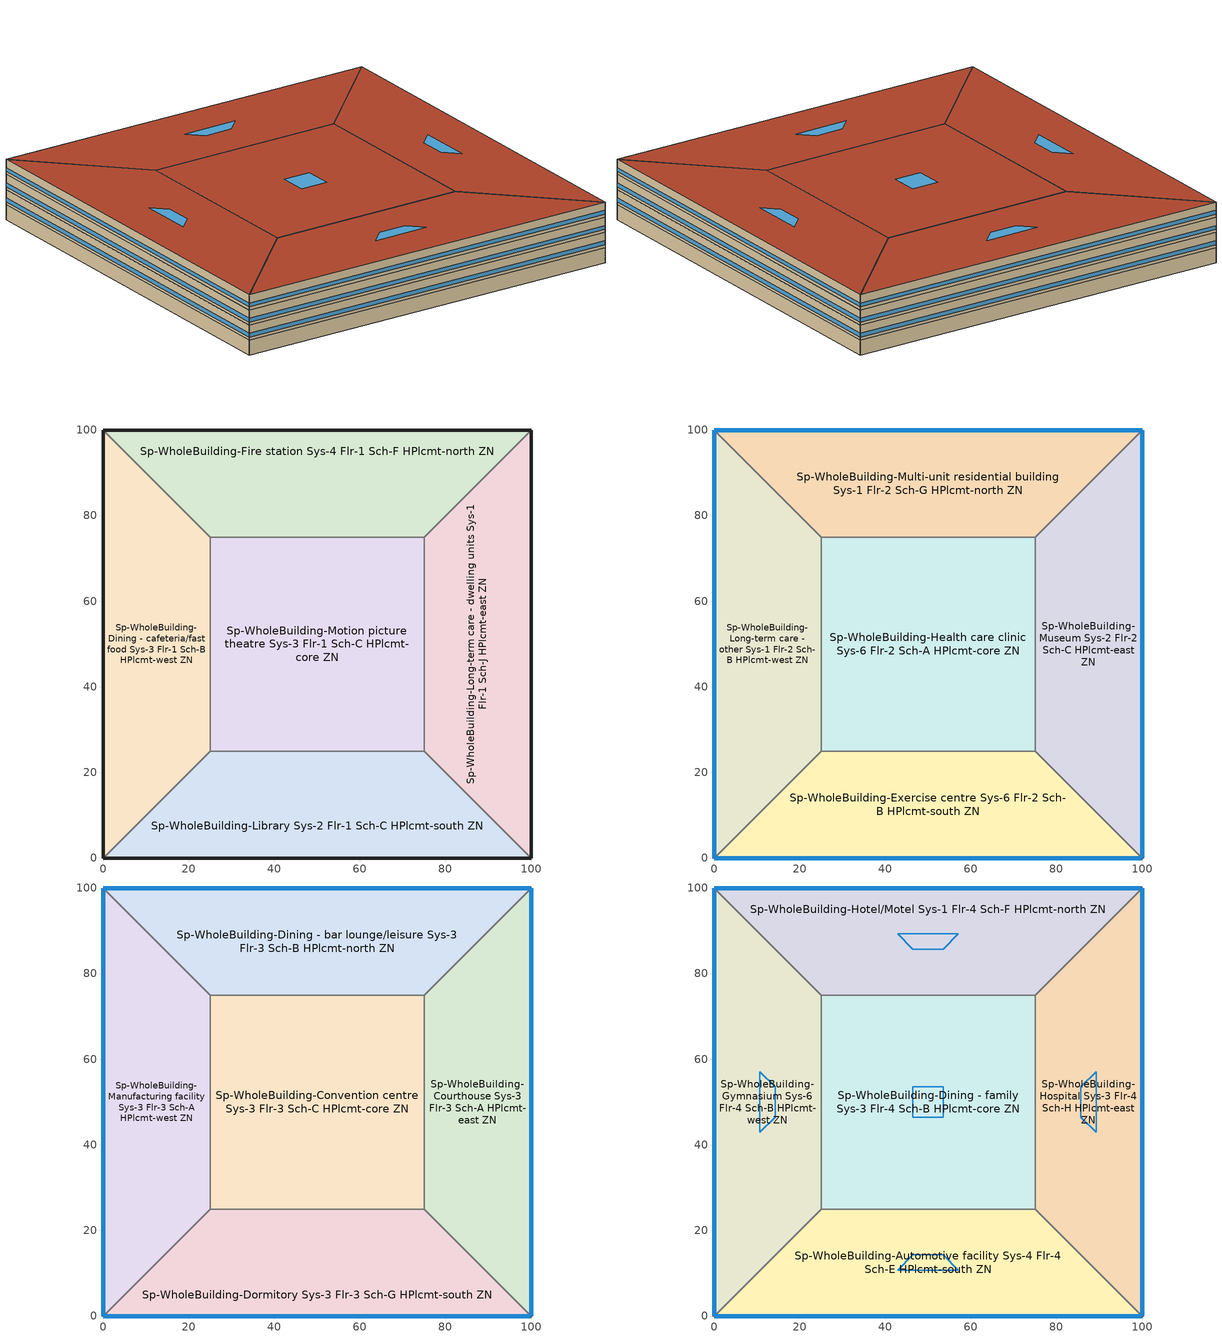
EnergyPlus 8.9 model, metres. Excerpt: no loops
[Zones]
Sp-WholeBuilding-Dining - cafeteria/fast food Sys-3 Flr-1 Sch-B HPlcmt-west ZN
 floor ground (BTAP-Grnd-Floor-Mass:U-0.757): 0,0 0,100 25,75 25,25 z0
 wall ground (BTAP-Grnd-Wall-Mass:U-0.284): 0,100 0,0 z0:3.8
 wall to Sp-WholeBuilding-Fire station Sys-4 Flr-1 Sch-F HPlcmt-north ZN (BTAP-Int-Wall): 25,75 0,100 z0:3.8
 wall to Sp-WholeBuilding-Motion picture theatre Sys-3 Flr-1 Sch-C HPlcmt-core ZN (BTAP-Int-Wall): 25,25 25,75 z0:3.8
 wall to Sp-WholeBuilding-Library Sys-2 Flr-1 Sch-C HPlcmt-south ZN (BTAP-Int-Wall): 0,0 25,25 z0:3.8
Sp-WholeBuilding-Fire station Sys-4 Flr-1 Sch-F HPlcmt-north ZN
 floor ground (BTAP-Grnd-Floor-Mass:U-0.757): 0,100 100,100 75,75 25,75 z0
 wall to Sp-WholeBuilding-Motion picture theatre Sys-3 Flr-1 Sch-C HPlcmt-core ZN (BTAP-Int-Wall): 25,75 75,75 z0:3.8
 wall ground (BTAP-Grnd-Wall-Mass:U-0.284): 100,100 0,100 z0:3.8
 wall to Sp-WholeBuilding-Long-term care - dwelling units Sys-1 Flr-1 Sch-J HPlcmt-east ZN (BTAP-Int-Wall): 75,75 100,100 z0:3.8
Sp-WholeBuilding-Library Sys-2 Flr-1 Sch-C HPlcmt-south ZN
 floor ground (BTAP-Grnd-Floor-Mass:U-0.757): 100,0 0,0 25,25 75,25 z0
 wall ground (BTAP-Grnd-Wall-Mass:U-0.284): 0,0 100,0 z0:3.8
 wall to Sp-WholeBuilding-Motion picture theatre Sys-3 Flr-1 Sch-C HPlcmt-core ZN (BTAP-Int-Wall): 75,25 25,25 z0:3.8
 wall to Sp-WholeBuilding-Long-term care - dwelling units Sys-1 Flr-1 Sch-J HPlcmt-east ZN (BTAP-Int-Wall): 100,0 75,25 z0:3.8
Sp-WholeBuilding-Long-term care - dwelling units Sys-1 Flr-1 Sch-J HPlcmt-east ZN
 floor ground (BTAP-Grnd-Floor-Mass:U-0.757): 100,100 100,0 75,25 75,75 z0
 wall ground (BTAP-Grnd-Wall-Mass:U-0.284): 100,0 100,100 z0:3.8
 wall to Sp-WholeBuilding-Motion picture theatre Sys-3 Flr-1 Sch-C HPlcmt-core ZN (BTAP-Int-Wall): 75,75 75,25 z0:3.8
Sp-WholeBuilding-Motion picture theatre Sys-3 Flr-1 Sch-C HPlcmt-core ZN
 floor ground (BTAP-Grnd-Floor-Mass:U-0.757): 25,25 25,75 75,75 75,25 z0
Sp-WholeBuilding-Exercise centre Sys-6 Flr-2 Sch-B HPlcmt-south ZN
 floor to Sp-WholeBuilding-Library Sys-2 Flr-1 Sch-C HPlcmt-south ZN (BTAP-Int-Floor): 100,0 0,0 25,25 75,25 z3.8
 wall outside (BTAP-Ext-Wall-Mass:U-0.21): 0,0 100,0 z3.8:7.6
 wall to Sp-WholeBuilding-Long-term care - other Sys-1 Flr-2 Sch-B HPlcmt-west ZN (BTAP-Int-Wall): 25,25 0,0 z3.8:7.6
 wall to Sp-WholeBuilding-Health care clinic Sys-6 Flr-2 Sch-A HPlcmt-core ZN (BTAP-Int-Wall): 75,25 25,25 z3.8:7.6
 wall to Sp-WholeBuilding-Museum Sys-2 Flr-2 Sch-C HPlcmt-east ZN (BTAP-Int-Wall): 100,0 75,25 z3.8:7.6
 window (BTAP-Ext-FixedWindow:U=0.190 SHGC=0.600): 0.03,0 99.97,0 z4.56:5.51
Sp-WholeBuilding-Health care clinic Sys-6 Flr-2 Sch-A HPlcmt-core ZN
 floor to Sp-WholeBuilding-Motion picture theatre Sys-3 Flr-1 Sch-C HPlcmt-core ZN (BTAP-Int-Floor): 25,25 25,75 75,75 75,25 z3.8
 wall to Sp-WholeBuilding-Long-term care - other Sys-1 Flr-2 Sch-B HPlcmt-west ZN (BTAP-Int-Wall): 25,75 25,25 z3.8:7.6
 wall to Sp-WholeBuilding-Multi-unit residential building Sys-1 Flr-2 Sch-G HPlcmt-north ZN (BTAP-Int-Wall): 75,75 25,75 z3.8:7.6
 wall to Sp-WholeBuilding-Museum Sys-2 Flr-2 Sch-C HPlcmt-east ZN (BTAP-Int-Wall): 75,25 75,75 z3.8:7.6
Sp-WholeBuilding-Long-term care - other Sys-1 Flr-2 Sch-B HPlcmt-west ZN
 floor to Sp-WholeBuilding-Dining - cafeteria/fast food Sys-3 Flr-1 Sch-B HPlcmt-west ZN (BTAP-Int-Floor): 0,0 0,100 25,75 25,25 z3.8
 wall outside (BTAP-Ext-Wall-Mass:U-0.21): 0,100 0,0 z3.8:7.6
 wall to Sp-WholeBuilding-Multi-unit residential building Sys-1 Flr-2 Sch-G HPlcmt-north ZN (BTAP-Int-Wall): 25,75 0,100 z3.8:7.6
 window (BTAP-Ext-FixedWindow:U=0.190 SHGC=0.600): 0,99.97 0,0.03 z4.56:5.51
Sp-WholeBuilding-Multi-unit residential building Sys-1 Flr-2 Sch-G HPlcmt-north ZN
 floor to Sp-WholeBuilding-Fire station Sys-4 Flr-1 Sch-F HPlcmt-north ZN (BTAP-Int-Floor): 0,100 100,100 75,75 25,75 z3.8
 wall outside (BTAP-Ext-Wall-Mass:U-0.21): 100,100 0,100 z3.8:7.6
 wall to Sp-WholeBuilding-Museum Sys-2 Flr-2 Sch-C HPlcmt-east ZN (BTAP-Int-Wall): 75,75 100,100 z3.8:7.6
 window (BTAP-Ext-FixedWindow:U=0.190 SHGC=0.600): 99.97,100 0.03,100 z4.56:5.51
Sp-WholeBuilding-Museum Sys-2 Flr-2 Sch-C HPlcmt-east ZN
 floor to Sp-WholeBuilding-Long-term care - dwelling units Sys-1 Flr-1 Sch-J HPlcmt-east ZN (BTAP-Int-Floor): 100,100 100,0 75,25 75,75 z3.8
 wall outside (BTAP-Ext-Wall-Mass:U-0.21): 100,0 100,100 z3.8:7.6
 window (BTAP-Ext-FixedWindow:U=0.190 SHGC=0.600): 100,0.03 100,99.97 z4.56:5.51
Sp-WholeBuilding-Convention centre Sys-3 Flr-3 Sch-C HPlcmt-core ZN
 floor to Sp-WholeBuilding-Health care clinic Sys-6 Flr-2 Sch-A HPlcmt-core ZN (BTAP-Int-Floor): 25,25 25,75 75,75 75,25 z7.6
 wall to Sp-WholeBuilding-Manufacturing facility Sys-3 Flr-3 Sch-A HPlcmt-west ZN (BTAP-Int-Wall): 25,75 25,25 z7.6:11.4
 wall to Sp-WholeBuilding-Dining - bar lounge/leisure Sys-3 Flr-3 Sch-B HPlcmt-north ZN (BTAP-Int-Wall): 75,75 25,75 z7.6:11.4
 wall to Sp-WholeBuilding-Courthouse Sys-3 Flr-3 Sch-A HPlcmt-east ZN (BTAP-Int-Wall): 75,25 75,75 z7.6:11.4
 wall to Sp-WholeBuilding-Dormitory Sys-3 Flr-3 Sch-G HPlcmt-south ZN (BTAP-Int-Wall): 25,25 75,25 z7.6:11.4
Sp-WholeBuilding-Courthouse Sys-3 Flr-3 Sch-A HPlcmt-east ZN
 floor to Sp-WholeBuilding-Museum Sys-2 Flr-2 Sch-C HPlcmt-east ZN (BTAP-Int-Floor): 100,100 100,0 75,25 75,75 z7.6
 wall outside (BTAP-Ext-Wall-Mass:U-0.21): 100,0 100,100 z7.6:11.4
 wall to Sp-WholeBuilding-Dormitory Sys-3 Flr-3 Sch-G HPlcmt-south ZN (BTAP-Int-Wall): 75,25 100,0 z7.6:11.4
 wall to Sp-WholeBuilding-Dining - bar lounge/leisure Sys-3 Flr-3 Sch-B HPlcmt-north ZN (BTAP-Int-Wall): 100,100 75,75 z7.6:11.4
 window (BTAP-Ext-FixedWindow:U=0.190 SHGC=0.600): 100,0.03 100,99.97 z8.36:9.31
Sp-WholeBuilding-Dining - bar lounge/leisure Sys-3 Flr-3 Sch-B HPlcmt-north ZN
 floor to Sp-WholeBuilding-Multi-unit residential building Sys-1 Flr-2 Sch-G HPlcmt-north ZN (BTAP-Int-Floor): 0,100 100,100 75,75 25,75 z7.6
 wall outside (BTAP-Ext-Wall-Mass:U-0.21): 100,100 0,100 z7.6:11.4
 wall to Sp-WholeBuilding-Manufacturing facility Sys-3 Flr-3 Sch-A HPlcmt-west ZN (BTAP-Int-Wall): 0,100 25,75 z7.6:11.4
 window (BTAP-Ext-FixedWindow:U=0.190 SHGC=0.600): 99.97,100 0.03,100 z8.36:9.31
Sp-WholeBuilding-Dormitory Sys-3 Flr-3 Sch-G HPlcmt-south ZN
 floor to Sp-WholeBuilding-Exercise centre Sys-6 Flr-2 Sch-B HPlcmt-south ZN (BTAP-Int-Floor): 100,0 0,0 25,25 75,25 z7.6
 wall outside (BTAP-Ext-Wall-Mass:U-0.21): 0,0 100,0 z7.6:11.4
 wall to Sp-WholeBuilding-Manufacturing facility Sys-3 Flr-3 Sch-A HPlcmt-west ZN (BTAP-Int-Wall): 25,25 0,0 z7.6:11.4
 window (BTAP-Ext-FixedWindow:U=0.190 SHGC=0.600): 0.03,0 99.97,0 z8.36:9.31
Sp-WholeBuilding-Manufacturing facility Sys-3 Flr-3 Sch-A HPlcmt-west ZN
 floor to Sp-WholeBuilding-Long-term care - other Sys-1 Flr-2 Sch-B HPlcmt-west ZN (BTAP-Int-Floor): 0,0 0,100 25,75 25,25 z7.6
 wall outside (BTAP-Ext-Wall-Mass:U-0.21): 0,100 0,0 z7.6:11.4
 window (BTAP-Ext-FixedWindow:U=0.190 SHGC=0.600): 0,99.97 0,0.03 z8.36:9.31
Sp-WholeBuilding-Automotive facility Sys-4 Flr-4 Sch-E HPlcmt-south ZN
 floor to Sp-WholeBuilding-Dormitory Sys-3 Flr-3 Sch-G HPlcmt-south ZN (BTAP-Int-Floor): 100,0 0,0 25,25 75,25 z11.4
 wall outside (BTAP-Ext-Wall-Mass:U-0.21): 0,0 100,0 z11.4:15.2
 wall to Sp-WholeBuilding-Gymnasium Sys-6 Flr-4 Sch-B HPlcmt-west ZN (BTAP-Int-Wall): 25,25 0,0 z11.4:15.2
 wall to Sp-WholeBuilding-Dining - family Sys-3 Flr-4 Sch-B HPlcmt-core ZN (BTAP-Int-Wall): 75,25 25,25 z11.4:15.2
 wall to Sp-WholeBuilding-Hospital Sys-3 Flr-4 Sch-H HPlcmt-east ZN (BTAP-Int-Wall): 100,0 75,25 z11.4:15.2
 window (BTAP-Ext-FixedWindow:U=0.190 SHGC=0.600): 0.03,0 99.97,0 z12.16:13.11
 roof outside (BTAP-Ext-Roof-Metal:U-0.138): 75,25 25,25 0,0 100,0 z15.2
 skylight (BTAP-Ext-Skylights:U=0.190 SHGC=0.600): 53.54,14.27 46.46,14.27 42.93,10.73 57.07,10.73 z15.2
Sp-WholeBuilding-Dining - family Sys-3 Flr-4 Sch-B HPlcmt-core ZN
 floor to Sp-WholeBuilding-Convention centre Sys-3 Flr-3 Sch-C HPlcmt-core ZN (BTAP-Int-Floor): 25,25 25,75 75,75 75,25 z11.4
 wall to Sp-WholeBuilding-Gymnasium Sys-6 Flr-4 Sch-B HPlcmt-west ZN (BTAP-Int-Wall): 25,75 25,25 z11.4:15.2
 wall to Sp-WholeBuilding-Hotel/Motel Sys-1 Flr-4 Sch-F HPlcmt-north ZN (BTAP-Int-Wall): 75,75 25,75 z11.4:15.2
 wall to Sp-WholeBuilding-Hospital Sys-3 Flr-4 Sch-H HPlcmt-east ZN (BTAP-Int-Wall): 75,25 75,75 z11.4:15.2
 roof outside (BTAP-Ext-Roof-Metal:U-0.138): 75,25 75,75 25,75 25,25 z15.2
 skylight (BTAP-Ext-Skylights:U=0.190 SHGC=0.600): 53.54,46.46 53.54,53.54 46.46,53.54 46.46,46.46 z15.2
Sp-WholeBuilding-Gymnasium Sys-6 Flr-4 Sch-B HPlcmt-west ZN
 floor to Sp-WholeBuilding-Manufacturing facility Sys-3 Flr-3 Sch-A HPlcmt-west ZN (BTAP-Int-Floor): 0,0 0,100 25,75 25,25 z11.4
 wall outside (BTAP-Ext-Wall-Mass:U-0.21): 0,100 0,0 z11.4:15.2
 wall to Sp-WholeBuilding-Hotel/Motel Sys-1 Flr-4 Sch-F HPlcmt-north ZN (BTAP-Int-Wall): 25,75 0,100 z11.4:15.2
 window (BTAP-Ext-FixedWindow:U=0.190 SHGC=0.600): 0,99.97 0,0.03 z12.16:13.11
 roof outside (BTAP-Ext-Roof-Metal:U-0.138): 25,25 25,75 0,100 0,0 z15.2
 skylight (BTAP-Ext-Skylights:U=0.190 SHGC=0.600): 14.27,46.46 14.27,53.54 10.73,57.07 10.73,42.93 z15.2
Sp-WholeBuilding-Hospital Sys-3 Flr-4 Sch-H HPlcmt-east ZN
 floor to Sp-WholeBuilding-Courthouse Sys-3 Flr-3 Sch-A HPlcmt-east ZN (BTAP-Int-Floor): 100,100 100,0 75,25 75,75 z11.4
 wall outside (BTAP-Ext-Wall-Mass:U-0.21): 100,0 100,100 z11.4:15.2
 wall to Sp-WholeBuilding-Hotel/Motel Sys-1 Flr-4 Sch-F HPlcmt-north ZN (BTAP-Int-Wall): 100,100 75,75 z11.4:15.2
 window (BTAP-Ext-FixedWindow:U=0.190 SHGC=0.600): 100,0.03 100,99.97 z12.16:13.11
 roof outside (BTAP-Ext-Roof-Metal:U-0.138): 75,75 75,25 100,0 100,100 z15.2
 skylight (BTAP-Ext-Skylights:U=0.190 SHGC=0.600): 85.73,53.54 85.73,46.46 89.27,42.93 89.27,57.07 z15.2
Sp-WholeBuilding-Hotel/Motel Sys-1 Flr-4 Sch-F HPlcmt-north ZN
 floor to Sp-WholeBuilding-Dining - bar lounge/leisure Sys-3 Flr-3 Sch-B HPlcmt-north ZN (BTAP-Int-Floor): 0,100 100,100 75,75 25,75 z11.4
 wall outside (BTAP-Ext-Wall-Mass:U-0.21): 100,100 0,100 z11.4:15.2
 window (BTAP-Ext-FixedWindow:U=0.190 SHGC=0.600): 99.97,100 0.03,100 z12.16:13.11
 roof outside (BTAP-Ext-Roof-Metal:U-0.138): 25,75 75,75 100,100 0,100 z15.2
 skylight (BTAP-Ext-Skylights:U=0.190 SHGC=0.600): 46.46,85.73 53.54,85.73 57.07,89.27 42.93,89.27 z15.2
[Building]
Building 1
[Site:Location]
Fort McMurray AP_AB_CAN: Latitude {deg}=56.653; Longitude {deg}=-111.223; Time Zone {hr}=-7; Elevation {m}=369.1
[Site:GroundTemperature:BuildingSurface]
19.527, 19.502, 19.536, 19.598, 20.002, 21.64, 22.225, 22.375, 21.449, 20.121, 19.802, 19.633
[Site:WaterMainsTemperature]
Calculation Method=Correlation; Annual Average Outdoor Air Temperature {C}=1.875; Maximum Difference In Monthly Average Outdoor Air Temperatures {deltaC}=34.4
[SizingPeriod:DesignDay] Day of Month=21; Dry-Bulb Temperature Range Modifier Type=DefaultMultipliers; Humidity Condition Type=Wetbulb; Barometric Pressure {Pa}=96969; Rain Indicator=No; Snow Indicator=No; Daylight Saving Time Indicator=No
Name | Month | Day Type | Maximum Dry-Bulb Temperature {C} | Daily Dry-Bulb Temperature Range {deltaC} | Wetbulb or DewPoint at Maximum Dry-Bulb {C} | Wind Speed {m/s} | Wind Direction {deg} | Solar Model Indicator | ASHRAE Clear Sky Optical Depth for Beam Irradiance (taub) | ASHRAE Clear Sky Optical Depth for Diffuse Irradiance (taud) | Sky Clearness
Fort McMurray AP Ann Clg .4% Condns DB=>MWB | 7 | SummerDesignDay | 28.9 | 12.4 | 17.8 | 3.7 | 250 | ASHRAETau | 0.377 | 2.403
Fort McMurray AP Ann Htg 99.6% Condns DB | 1 | WinterDesignDay | -36.2 | 0 | -36.2 | 1 | 90 | ASHRAEClearSky |  |  | 0
[Material] Thermal Absorptance=0.9
Name | Roughness | Thickness {m} | Conductivity {W/m-K} | Density {kg/m3} | Specific Heat {J/kg-K} | Solar Absorptance | Visible Absorptance
1/2IN Gypsum 1 | Smooth | 0.0127 | 0.16 | 784.9 | 830 | 0.4 | 0.4
100mm Normalweight concrete floor 1 | MediumSmooth | 0.1016 | 2.31 | 2322 | 832 | 0.7 | 0.7
1IN Stucco 1 | Smooth | 0.0253 | 0.6918 | 1858 | 837 | 0.7 | 0.92
6 in. Normalweight Concrete Floor 1; 6 in. Normalweight Concrete Floor 2 | MediumRough | 0.1524 | 2.31 | 2322 | 832 | 0.7 | 0.7
8IN CONCRETE HW RefBldg 1 | Rough | 0.2032 | 1.311 | 2240 | 836.8 | 0.7 | 0.7
G01 13mm gypsum board 1 | Smooth | 0.0127 | 0.16 | 800 | 1090 | 0.7 | 0.5
Metal Roof Surface 1 | Smooth | 0.0008 | 45.28 | 7824 | 500 | 0.7 | 0.7
[Material:NoMass] Roughness=Smooth; Thermal Absorptance=0.9; Solar Absorptance=0.7
Name | Thermal Resistance {m2-K/W} | Visible Absorptance
Typical Carpet Pad | 0.21648 | 0.8
Typical Carpet Pad 2 | 1.25503 | 0.8
Typical Carpet Pad 3 | 3.45515 | 0.8
Typical Insulation 2 | 4.49096 | 0.7
Typical Insulation 3 | 7.24636 | 0.7
[WindowMaterial:SimpleGlazingSystem]
SimpleGlazing:U=0.190 SHGC=0.600: U-Factor {W/m2-K}=1.9; Solar Heat Gain Coefficient=0.6; Visible Transmittance=0.21
[Construction]
BTAP-Ext-FixedWindow:U=0.190 SHGC=0.600; BTAP-Ext-Skylights:U=0.190 SHGC=0.600: SimpleGlazing:U=0.190 SHGC=0.600
BTAP-Ext-Roof-Metal:U-0.138: Metal Roof Surface 1, Typical Insulation 3
BTAP-Ext-Wall-Mass:U-0.21: 1IN Stucco 1, 8IN CONCRETE HW RefBldg 1, Typical Insulation 2, 1/2IN Gypsum 1
BTAP-Grnd-Floor-Mass:U-0.757: 6 in. Normalweight Concrete Floor 1, Typical Carpet Pad 2
BTAP-Grnd-Wall-Mass:U-0.284: 6 in. Normalweight Concrete Floor 2, Typical Carpet Pad 3
BTAP-Int-Floor: 100mm Normalweight concrete floor 1, Typical Carpet Pad
BTAP-Int-Wall: G01 13mm gypsum board 1, G01 13mm gypsum board 1
[Zone]
Sp-WholeBuilding-Automotive facility Sys-4 Flr-4 Sch-E HPlcmt-south ZN; Sp-WholeBuilding-Convention centre Sys-3 Flr-3 Sch-C HPlcmt-core ZN; Sp-WholeBuilding-Courthouse Sys-3 Flr-3 Sch-A HPlcmt-east ZN; Sp-WholeBuilding-Dining - bar lounge/leisure Sys-3 Flr-3 Sch-B HPlcmt-north ZN; Sp-WholeBuilding-Dining - cafeteria/fast food Sys-3 Flr-1 Sch-B HPlcmt-west ZN; Sp-WholeBuilding-Dining - family Sys-3 Flr-4 Sch-B HPlcmt-core ZN; Sp-WholeBuilding-Dormitory Sys-3 Flr-3 Sch-G HPlcmt-south ZN; Sp-WholeBuilding-Exercise centre Sys-6 Flr-2 Sch-B HPlcmt-south ZN; Sp-WholeBuilding-Fire station Sys-4 Flr-1 Sch-F HPlcmt-north ZN; Sp-WholeBuilding-Gymnasium Sys-6 Flr-4 Sch-B HPlcmt-west ZN; Sp-WholeBuilding-Health care clinic Sys-6 Flr-2 Sch-A HPlcmt-core ZN; Sp-WholeBuilding-Hospital Sys-3 Flr-4 Sch-H HPlcmt-east ZN; Sp-WholeBuilding-Hotel/Motel Sys-1 Flr-4 Sch-F HPlcmt-north ZN; Sp-WholeBuilding-Library Sys-2 Flr-1 Sch-C HPlcmt-south ZN; Sp-WholeBuilding-Long-term care - dwelling units Sys-1 Flr-1 Sch-J HPlcmt-east ZN; Sp-WholeBuilding-Long-term care - other Sys-1 Flr-2 Sch-B HPlcmt-west ZN; Sp-WholeBuilding-Manufacturing facility Sys-3 Flr-3 Sch-A HPlcmt-west ZN; Sp-WholeBuilding-Motion picture theatre Sys-3 Flr-1 Sch-C HPlcmt-core ZN; Sp-WholeBuilding-Multi-unit residential building Sys-1 Flr-2 Sch-G HPlcmt-north ZN; Sp-WholeBuilding-Museum Sys-2 Flr-2 Sch-C HPlcmt-east ZN
[ZoneInfiltration:DesignFlowRate] Schedule=Always On Discrete; Design Flow Rate Calculation Method=Flow/ExteriorArea; Flow per Exterior Surface Area {m3/s-m2}=0.00025; Constant Term Coefficient=0; Temperature Term Coefficient=0; Velocity Term Coefficient=0.224; Velocity Squared Term Coefficient=0
Name | Zone or ZoneList
WholeBuilding-Automotive facility Infiltration | Sp-WholeBuilding-Automotive facility Sys-4 Flr-4 Sch-E HPlcmt-south ZN
WholeBuilding-Courthouse Infiltration | Sp-WholeBuilding-Courthouse Sys-3 Flr-3 Sch-A HPlcmt-east ZN
WholeBuilding-Dining - bar lounge/leisure Infiltration | Sp-WholeBuilding-Dining - bar lounge/leisure Sys-3 Flr-3 Sch-B HPlcmt-north ZN
WholeBuilding-Dining - family Infiltration | Sp-WholeBuilding-Dining - family Sys-3 Flr-4 Sch-B HPlcmt-core ZN
WholeBuilding-Dormitory Infiltration | Sp-WholeBuilding-Dormitory Sys-3 Flr-3 Sch-G HPlcmt-south ZN
WholeBuilding-Exercise centre Infiltration | Sp-WholeBuilding-Exercise centre Sys-6 Flr-2 Sch-B HPlcmt-south ZN
WholeBuilding-Gymnasium Infiltration | Sp-WholeBuilding-Gymnasium Sys-6 Flr-4 Sch-B HPlcmt-west ZN
WholeBuilding-Hospital Infiltration | Sp-WholeBuilding-Hospital Sys-3 Flr-4 Sch-H HPlcmt-east ZN
WholeBuilding-Hotel/Motel Infiltration | Sp-WholeBuilding-Hotel/Motel Sys-1 Flr-4 Sch-F HPlcmt-north ZN
WholeBuilding-Long-term care - other Infiltration | Sp-WholeBuilding-Long-term care - other Sys-1 Flr-2 Sch-B HPlcmt-west ZN
WholeBuilding-Manufacturing facility Infiltration | Sp-WholeBuilding-Manufacturing facility Sys-3 Flr-3 Sch-A HPlcmt-west ZN
WholeBuilding-Multi-unit residential building Infiltration | Sp-WholeBuilding-Multi-unit residential building Sys-1 Flr-2 Sch-G HPlcmt-north ZN
WholeBuilding-Museum Infiltration | Sp-WholeBuilding-Museum Sys-2 Flr-2 Sch-C HPlcmt-east ZN
[AvailabilityManager:Scheduled] Schedule=Always On Discrete
Sys_1_Make-up air unit Availability Manager; Air Loop HVAC Outdoor Air System 1 Availability Manager; Sys_2_Make-up air unit Availability Manager; Air Loop HVAC Outdoor Air System 2 Availability Manager; Sys_3_PSZ Sp-WholeBuilding-Convention centre Sys-3 Flr-3 Sch-C HPlcmt-core ZN Availability Manager; Air Loop HVAC Outdoor Air System 5 Availability Manager; Sys_3_PSZ Sp-WholeBuilding-Courthouse Sys-3 Flr-3 Sch-A HPlcmt-east ZN Availability Manager; Air Loop HVAC Outdoor Air System 6 Availability Manager; Sys_3_PSZ Sp-WholeBuilding-Dining - bar lounge/leisure Sys-3 Flr-3 Sch-B HPlcmt-north ZN Availability Manager; Air Loop HVAC Outdoor Air System 8 Availability Manager; Sys_3_PSZ Sp-WholeBuilding-Dining - cafeteria/fast food Sys-3 Flr-1 Sch-B HPlcmt-west ZN Availability Manager; Air Loop HVAC Outdoor Air System 4 Availability Manager; Sys_3_PSZ Sp-WholeBuilding-Dining - family Sys-3 Flr-4 Sch-B HPlcmt-core ZN Availability Manager; Air Loop HVAC Outdoor Air System 10 Availability Manager; Sys_3_PSZ Sp-WholeBuilding-Dormitory Sys-3 Flr-3 Sch-G HPlcmt-south ZN Availability Manager; Air Loop HVAC Outdoor Air System 9 Availability Manager; Sys_3_PSZ Sp-WholeBuilding-Hospital Sys-3 Flr-4 Sch-H HPlcmt-east ZN Availability Manager; Air Loop HVAC Outdoor Air System 11 Availability Manager; Sys_3_PSZ Sp-WholeBuilding-Manufacturing facility Sys-3 Flr-3 Sch-A HPlcmt-west ZN Availability Manager; Air Loop HVAC Outdoor Air System 7 Availability Manager; Sys_3_PSZ Sp-WholeBuilding-Motion picture theatre Sys-3 Flr-1 Sch-C HPlcmt-core ZN Availability Manager; Air Loop HVAC Outdoor Air System 3 Availability Manager; Sys_4_PSZ_Sp-WholeBuilding-Automotive facility Sys-4 Flr-4 Sch-E HPlcmt-south ZN Availability Manager; Air Loop HVAC Outdoor Air System 13 Availability Manager; Sys_4_PSZ_Sp-WholeBuilding-Fire station Sys-4 Flr-1 Sch-F HPlcmt-north ZN Availability Manager; Air Loop HVAC Outdoor Air System 12 Availability Manager; Sys_6_VAV with Reheat Availability Manager; Air Loop HVAC Outdoor Air System 14 Availability Manager; Sys_6_VAV with Reheat 1 Availability Manager; Air Loop HVAC Outdoor Air System 15 Availability Manager
[Schedule:Constant]
Always On Discrete: Hourly Value=1
